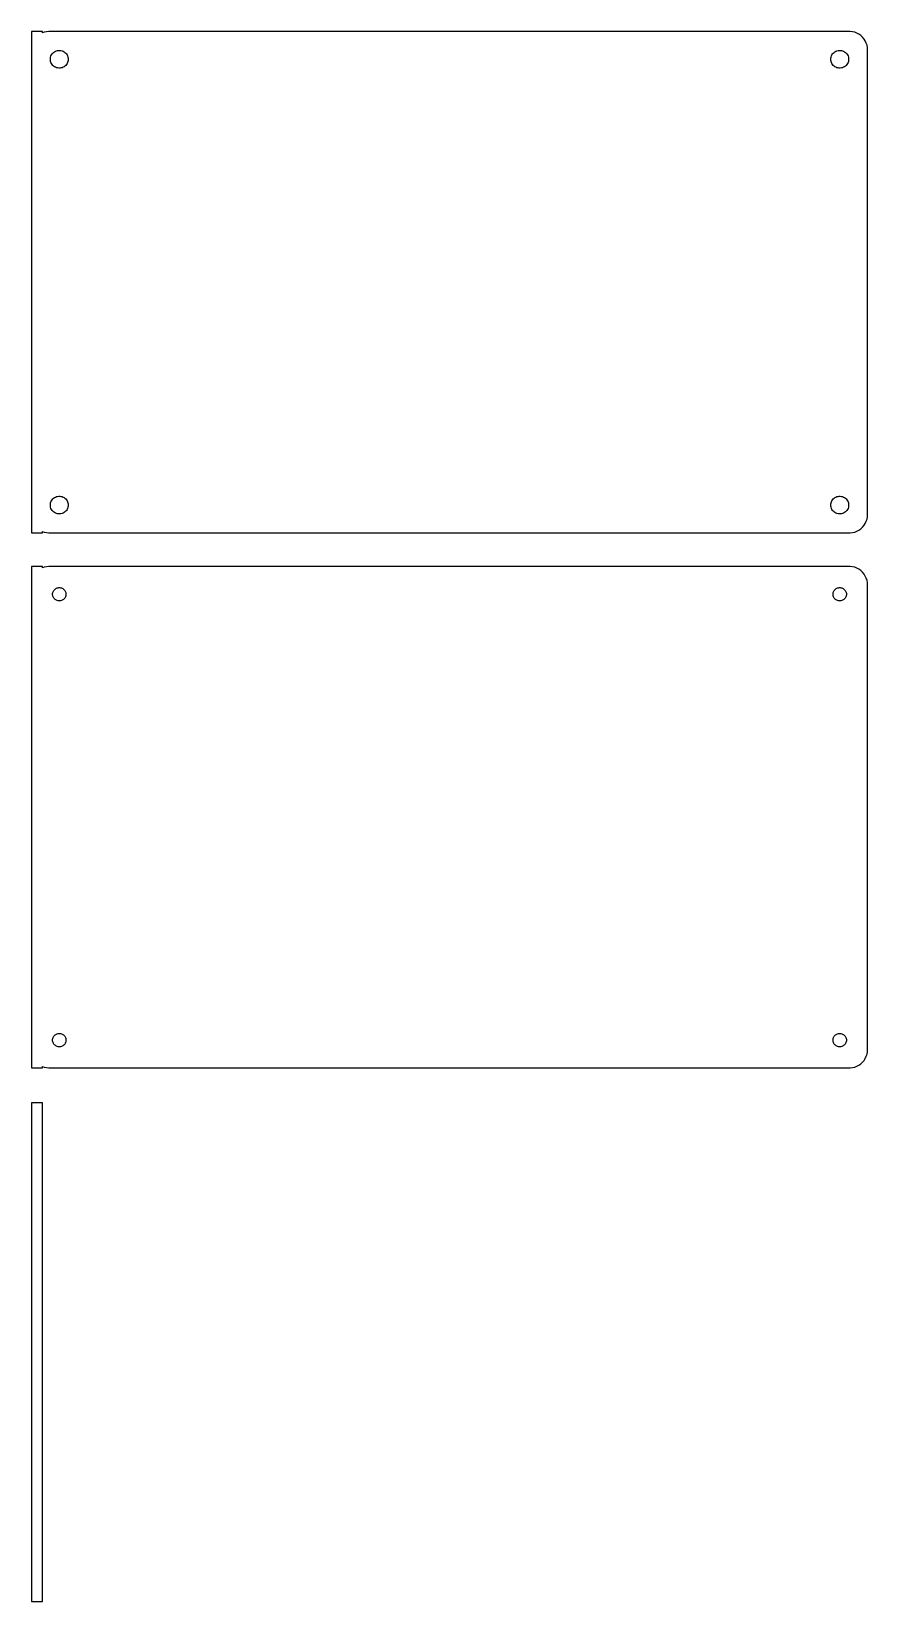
# Model space of a CAD drawing. Header units: metres. Extents: x -112 to 112, y -67 to 355.
import ezdxf

# ---------------------------------------------------------------- set-up
doc = ezdxf.new("R2010")
doc.units = ezdxf.units.M

msp = doc.modelspace()

# ---------------------------------------------------------------- linework, layer by layer
for p, q in [((-109.5, 355.49), (-112.5, 355.49)), ((-112.5, 355.49), (-112.5, 220.51)), ((-109.5, 355.075), (-109.5, 355.49)), ((-109.045, 355.255), (-109.5, 355.075)), ((-108.437, 355.411), (-109.045, 355.255)), ((-107.814, 355.49), (-108.437, 355.411)), ((107.814, 355.49), (-107.814, 355.49)), ((108.437, 355.411), (107.814, 355.49)), ((109.045, 355.255), (108.437, 355.411)), ((109.629, 355.024), (109.045, 355.255)), ((110.179, 354.722), (109.629, 355.024)), ((110.687, 354.353), (110.179, 354.722)), ((111.145, 353.923), (110.687, 354.353)), ((111.545, 353.439), (111.145, 353.923)), ((111.882, 352.909), (111.545, 353.439)), ((112.149, 352.341), (111.882, 352.909)), ((112.343, 351.743), (112.149, 352.341)), ((112.461, 351.127), (112.343, 351.743)), ((112.5, 350.5), (112.461, 351.127)), ((-107.4, 348), (-107.381, 348.301)), ((-107.381, 347.699), (-107.4, 348)), ((-107.381, 348.301), (-107.325, 348.597)), ((-107.325, 347.403), (-107.381, 347.699)), ((-107.325, 348.597), (-107.231, 348.883)), ((-107.231, 347.117), (-107.325, 347.403)), ((-107.231, 348.883), (-107.103, 349.156)), ((-107.103, 346.844), (-107.231, 347.117)), ((-107.103, 349.156), (-106.942, 349.411)), ((-106.942, 346.589), (-107.103, 346.844)), ((-106.942, 349.411), (-106.75, 349.643)), ((-106.75, 346.357), (-106.942, 346.589)), ((-106.75, 349.643), (-106.53, 349.849)), ((-106.53, 349.849), (-106.286, 350.026)), ((-106.286, 350.026), (-106.022, 350.172)), ((-106.022, 350.172), (-105.742, 350.283)), ((-105.742, 350.283), (-105.45, 350.357)), ((-105.45, 350.357), (-105.151, 350.395)), ((-105.151, 350.395), (-104.849, 350.395)), ((-104.849, 350.395), (-104.55, 350.357)), ((-104.55, 350.357), (-104.258, 350.283)), ((-104.258, 350.283), (-103.978, 350.172)), ((-103.978, 350.172), (-103.714, 350.026)), ((-103.714, 350.026), (-103.47, 349.849)), ((-103.47, 349.849), (-103.25, 349.643)), ((-103.25, 349.643), (-103.058, 349.411)), ((-103.058, 346.589), (-103.25, 346.357)), ((-103.058, 349.411), (-102.897, 349.156)), ((-102.897, 346.844), (-103.058, 346.589)), ((-102.897, 349.156), (-102.769, 348.883)), ((-102.769, 347.117), (-102.897, 346.844)), ((-102.769, 348.883), (-102.675, 348.597)), ((-102.675, 347.403), (-102.769, 347.117)), ((-102.675, 348.597), (-102.619, 348.301)), ((-102.619, 347.699), (-102.675, 347.403)), ((-102.619, 348.301), (-102.6, 348)), ((-102.6, 348), (-102.619, 347.699)), ((102.6, 348), (102.619, 348.301)), ((102.619, 347.699), (102.6, 348)), ((102.619, 348.301), (102.675, 348.597)), ((102.675, 347.403), (102.619, 347.699)), ((102.675, 348.597), (102.769, 348.883)), ((102.769, 347.117), (102.675, 347.403)), ((102.769, 348.883), (102.897, 349.156)), ((102.897, 346.844), (102.769, 347.117)), ((102.897, 349.156), (103.058, 349.411)), ((103.058, 346.589), (102.897, 346.844)), ((103.058, 349.411), (103.25, 349.643)), ((103.25, 346.357), (103.058, 346.589)), ((103.25, 349.643), (103.47, 349.849)), ((103.47, 349.849), (103.714, 350.026)), ((103.714, 350.026), (103.978, 350.172)), ((103.978, 350.172), (104.258, 350.283)), ((104.258, 350.283), (104.55, 350.357)), ((104.55, 350.357), (104.849, 350.395)), ((104.849, 350.395), (105.151, 350.395)), ((105.151, 350.395), (105.45, 350.357)), ((105.45, 350.357), (105.742, 350.283)), ((105.742, 350.283), (106.022, 350.172)), ((106.022, 350.172), (106.286, 350.026)), ((106.286, 350.026), (106.53, 349.849)), ((106.53, 349.849), (106.75, 349.643)), ((106.75, 349.643), (106.942, 349.411)), ((106.942, 346.589), (106.75, 346.357)), ((106.942, 349.411), (107.103, 349.156)), ((107.103, 346.844), (106.942, 346.589)), ((107.103, 349.156), (107.231, 348.883)), ((107.231, 347.117), (107.103, 346.844)), ((107.231, 348.883), (107.325, 348.597)), ((107.325, 347.403), (107.231, 347.117)), ((107.325, 348.597), (107.381, 348.301)), ((107.381, 347.699), (107.325, 347.403)), ((107.381, 348.301), (107.4, 348)), ((107.4, 348), (107.381, 347.699)), ((112.5, 225.5), (112.5, 350.5)), ((-106.53, 346.151), (-106.75, 346.357)), ((-106.286, 345.974), (-106.53, 346.151)), ((-106.022, 345.828), (-106.286, 345.974)), ((-105.742, 345.717), (-106.022, 345.828)), ((-105.45, 345.643), (-105.742, 345.717)), ((-105.151, 345.605), (-105.45, 345.643)), ((-104.849, 345.605), (-105.151, 345.605)), ((-104.55, 345.643), (-104.849, 345.605)), ((-104.258, 345.717), (-104.55, 345.643)), ((-103.978, 345.828), (-104.258, 345.717)), ((-103.714, 345.974), (-103.978, 345.828)), ((-103.47, 346.151), (-103.714, 345.974)), ((-103.25, 346.357), (-103.47, 346.151)), ((103.47, 346.151), (103.25, 346.357)), ((103.714, 345.974), (103.47, 346.151)), ((103.978, 345.828), (103.714, 345.974)), ((104.258, 345.717), (103.978, 345.828)), ((104.55, 345.643), (104.258, 345.717)), ((104.849, 345.605), (104.55, 345.643)), ((105.151, 345.605), (104.849, 345.605)), ((105.45, 345.643), (105.151, 345.605)), ((105.742, 345.717), (105.45, 345.643)), ((106.022, 345.828), (105.742, 345.717)), ((106.286, 345.974), (106.022, 345.828)), ((106.53, 346.151), (106.286, 345.974)), ((106.75, 346.357), (106.53, 346.151)), ((-107.4, 228), (-107.381, 228.301)), ((-107.381, 228.301), (-107.325, 228.597)), ((-107.325, 228.597), (-107.231, 228.883)), ((-107.231, 228.883), (-107.103, 229.156)), ((-107.103, 229.156), (-106.942, 229.411)), ((-106.942, 229.411), (-106.75, 229.643)), ((-106.75, 229.643), (-106.53, 229.849)), ((-106.53, 229.849), (-106.286, 230.026)), ((-106.286, 230.026), (-106.022, 230.172)), ((-106.022, 230.172), (-105.742, 230.283)), ((-105.742, 230.283), (-105.45, 230.357)), ((-105.45, 230.357), (-105.151, 230.395)), ((-105.151, 230.395), (-104.849, 230.395)), ((-104.849, 230.395), (-104.55, 230.357)), ((-104.55, 230.357), (-104.258, 230.283)), ((-104.258, 230.283), (-103.978, 230.172)), ((-103.978, 230.172), (-103.714, 230.026)), ((-103.714, 230.026), (-103.47, 229.849)), ((-103.47, 229.849), (-103.25, 229.643)), ((-103.25, 229.643), (-103.058, 229.411)), ((-103.058, 229.411), (-102.897, 229.156)), ((-102.897, 229.156), (-102.769, 228.883)), ((-102.769, 228.883), (-102.675, 228.597)), ((-102.675, 228.597), (-102.619, 228.301)), ((-102.619, 228.301), (-102.6, 228)), ((102.6, 228), (102.619, 228.301)), ((102.619, 228.301), (102.675, 228.597)), ((102.675, 228.597), (102.769, 228.883)), ((102.769, 228.883), (102.897, 229.156)), ((102.897, 229.156), (103.058, 229.411)), ((103.058, 229.411), (103.25, 229.643)), ((103.25, 229.643), (103.47, 229.849)), ((103.47, 229.849), (103.714, 230.026)), ((103.714, 230.026), (103.978, 230.172)), ((103.978, 230.172), (104.258, 230.283)), ((104.258, 230.283), (104.55, 230.357)), ((104.55, 230.357), (104.849, 230.395)), ((104.849, 230.395), (105.151, 230.395)), ((105.151, 230.395), (105.45, 230.357)), ((105.45, 230.357), (105.742, 230.283)), ((105.742, 230.283), (106.022, 230.172)), ((106.022, 230.172), (106.286, 230.026)), ((106.286, 230.026), (106.53, 229.849)), ((106.53, 229.849), (106.75, 229.643)), ((106.75, 229.643), (106.942, 229.411)), ((106.942, 229.411), (107.103, 229.156)), ((107.103, 229.156), (107.231, 228.883)), ((107.231, 228.883), (107.325, 228.597)), ((107.325, 228.597), (107.381, 228.301)), ((107.381, 228.301), (107.4, 228)), ((-107.381, 227.699), (-107.4, 228)), ((-107.325, 227.403), (-107.381, 227.699)), ((-107.231, 227.117), (-107.325, 227.403)), ((-107.103, 226.844), (-107.231, 227.117)), ((-106.942, 226.589), (-107.103, 226.844)), ((-106.75, 226.357), (-106.942, 226.589)), ((-106.53, 226.151), (-106.75, 226.357)), ((-106.286, 225.974), (-106.53, 226.151)), ((-106.022, 225.828), (-106.286, 225.974)), ((-105.742, 225.717), (-106.022, 225.828)), ((-105.45, 225.643), (-105.742, 225.717)), ((-105.151, 225.605), (-105.45, 225.643)), ((-104.849, 225.605), (-105.151, 225.605)), ((-104.55, 225.643), (-104.849, 225.605)), ((-104.258, 225.717), (-104.55, 225.643)), ((-103.978, 225.828), (-104.258, 225.717)), ((-103.714, 225.974), (-103.978, 225.828)), ((-103.47, 226.151), (-103.714, 225.974)), ((-103.25, 226.357), (-103.47, 226.151)), ((-103.058, 226.589), (-103.25, 226.357)), ((-102.897, 226.844), (-103.058, 226.589)), ((-102.769, 227.117), (-102.897, 226.844)), ((-102.675, 227.403), (-102.769, 227.117)), ((-102.619, 227.699), (-102.675, 227.403)), ((-102.6, 228), (-102.619, 227.699)), ((102.619, 227.699), (102.6, 228)), ((102.675, 227.403), (102.619, 227.699)), ((102.769, 227.117), (102.675, 227.403)), ((102.897, 226.844), (102.769, 227.117)), ((103.058, 226.589), (102.897, 226.844)), ((103.25, 226.357), (103.058, 226.589)), ((103.47, 226.151), (103.25, 226.357)), ((103.714, 225.974), (103.47, 226.151)), ((103.978, 225.828), (103.714, 225.974)), ((104.258, 225.717), (103.978, 225.828)), ((104.55, 225.643), (104.258, 225.717)), ((104.849, 225.605), (104.55, 225.643)), ((105.151, 225.605), (104.849, 225.605)), ((105.45, 225.643), (105.151, 225.605)), ((105.742, 225.717), (105.45, 225.643)), ((106.022, 225.828), (105.742, 225.717)), ((106.286, 225.974), (106.022, 225.828)), ((106.53, 226.151), (106.286, 225.974)), ((106.75, 226.357), (106.53, 226.151)), ((106.942, 226.589), (106.75, 226.357)), ((107.103, 226.844), (106.942, 226.589)), ((107.231, 227.117), (107.103, 226.844)), ((107.325, 227.403), (107.231, 227.117)), ((107.381, 227.699), (107.325, 227.403)), ((107.4, 228), (107.381, 227.699)), ((112.149, 223.659), (112.343, 224.257)), ((112.343, 224.257), (112.461, 224.873)), ((112.461, 224.873), (112.5, 225.5)), ((-112.5, 220.51), (-109.5, 220.51)), ((-109.5, 220.925), (-109.045, 220.745)), ((-109.5, 220.51), (-109.5, 220.925)), ((-109.045, 220.745), (-108.437, 220.589)), ((-108.437, 220.589), (-107.814, 220.51)), ((-107.814, 220.51), (107.814, 220.51)), ((107.814, 220.51), (108.437, 220.589)), ((108.437, 220.589), (109.045, 220.745)), ((109.045, 220.745), (109.629, 220.976)), ((109.629, 220.976), (110.179, 221.278)), ((110.179, 221.278), (110.687, 221.647)), ((110.687, 221.647), (111.145, 222.077)), ((111.145, 222.077), (111.545, 222.561)), ((111.545, 222.561), (111.882, 223.091)), ((111.882, 223.091), (112.149, 223.659)), ((-109.5, 211.49), (-112.5, 211.49)), ((-112.5, 211.49), (-112.5, 76.5099)), ((-109.5, 211.075), (-109.5, 211.49)), ((-108.437, 211.411), (-109.045, 211.255)), ((-107.814, 211.49), (-108.437, 211.411)), ((107.814, 211.49), (-107.814, 211.49)), ((108.437, 211.411), (107.814, 211.49)), ((109.045, 211.255), (108.437, 211.411)), ((-109.045, 211.255), (-109.5, 211.075)), ((109.629, 211.024), (109.045, 211.255)), ((110.179, 210.722), (109.629, 211.024)), ((110.687, 210.353), (110.179, 210.722)), ((111.145, 209.923), (110.687, 210.353)), ((111.545, 209.439), (111.145, 209.923)), ((111.882, 208.909), (111.545, 209.439)), ((112.149, 208.341), (111.882, 208.909)), ((112.343, 207.743), (112.149, 208.341)), ((112.461, 207.127), (112.343, 207.743)), ((112.5, 206.5), (112.461, 207.127)), ((-106.8, 204), (-106.786, 204.226)), ((-106.786, 203.774), (-106.8, 204)), ((-106.786, 204.226), (-106.743, 204.448)), ((-106.743, 203.552), (-106.786, 203.774)), ((-106.743, 204.448), (-106.674, 204.663)), ((-106.674, 203.337), (-106.743, 203.552)), ((-106.674, 204.663), (-106.577, 204.867)), ((-106.577, 203.133), (-106.674, 203.337)), ((-106.577, 204.867), (-106.456, 205.058)), ((-106.456, 202.942), (-106.577, 203.133)), ((-106.456, 205.058), (-106.312, 205.232)), ((-106.312, 202.768), (-106.456, 202.942)), ((-106.312, 205.232), (-106.147, 205.387)), ((-106.147, 205.387), (-105.964, 205.52)), ((-105.964, 205.52), (-105.766, 205.629)), ((-105.766, 205.629), (-105.556, 205.712)), ((-105.556, 205.712), (-105.337, 205.768)), ((-105.337, 205.768), (-105.113, 205.796)), ((-105.113, 205.796), (-104.887, 205.796)), ((-104.887, 205.796), (-104.663, 205.768)), ((-104.663, 205.768), (-104.444, 205.712)), ((-104.444, 205.712), (-104.234, 205.629)), ((-104.234, 205.629), (-104.036, 205.52)), ((-104.036, 205.52), (-103.853, 205.387)), ((-103.853, 205.387), (-103.688, 205.232)), ((-103.688, 205.232), (-103.544, 205.058)), ((-103.544, 202.942), (-103.688, 202.768)), ((-103.544, 205.058), (-103.423, 204.867)), ((-103.423, 203.133), (-103.544, 202.942)), ((-103.423, 204.867), (-103.326, 204.663)), ((-103.326, 203.337), (-103.423, 203.133)), ((-103.326, 204.663), (-103.257, 204.448)), ((-103.257, 203.552), (-103.326, 203.337)), ((-103.257, 204.448), (-103.214, 204.226)), ((-103.214, 203.774), (-103.257, 203.552)), ((-103.214, 204.226), (-103.2, 204)), ((-103.2, 204), (-103.214, 203.774)), ((103.2, 204), (103.214, 204.226)), ((103.214, 203.774), (103.2, 204)), ((103.214, 204.226), (103.257, 204.448)), ((103.257, 203.552), (103.214, 203.774)), ((103.257, 204.448), (103.326, 204.663)), ((103.326, 203.337), (103.257, 203.552)), ((103.326, 204.663), (103.423, 204.867)), ((103.423, 203.133), (103.326, 203.337)), ((103.423, 204.867), (103.544, 205.058)), ((103.544, 202.942), (103.423, 203.133)), ((103.544, 205.058), (103.688, 205.232)), ((103.688, 202.768), (103.544, 202.942)), ((103.688, 205.232), (103.853, 205.387)), ((103.853, 205.387), (104.036, 205.52)), ((104.036, 205.52), (104.234, 205.629)), ((104.234, 205.629), (104.444, 205.712)), ((104.444, 205.712), (104.663, 205.768)), ((104.663, 205.768), (104.887, 205.796)), ((104.887, 205.796), (105.113, 205.796)), ((105.113, 205.796), (105.337, 205.768)), ((105.337, 205.768), (105.556, 205.712)), ((105.556, 205.712), (105.766, 205.629)), ((105.766, 205.629), (105.964, 205.52)), ((105.964, 205.52), (106.147, 205.387)), ((106.147, 205.387), (106.312, 205.232)), ((106.312, 205.232), (106.456, 205.058)), ((106.456, 202.942), (106.312, 202.768)), ((106.456, 205.058), (106.577, 204.867)), ((106.577, 203.133), (106.456, 202.942)), ((106.577, 204.867), (106.674, 204.663)), ((106.674, 203.337), (106.577, 203.133)), ((106.674, 204.663), (106.743, 204.448)), ((106.743, 203.552), (106.674, 203.337)), ((106.743, 204.448), (106.786, 204.226)), ((106.786, 203.774), (106.743, 203.552)), ((106.786, 204.226), (106.8, 204)), ((106.8, 204), (106.786, 203.774)), ((112.5, 81.5), (112.5, 206.5)), ((-106.147, 202.613), (-106.312, 202.768)), ((-105.964, 202.48), (-106.147, 202.613)), ((-105.766, 202.371), (-105.964, 202.48)), ((-105.556, 202.288), (-105.766, 202.371)), ((-105.337, 202.232), (-105.556, 202.288)), ((-105.113, 202.204), (-105.337, 202.232)), ((-104.887, 202.204), (-105.113, 202.204)), ((-104.663, 202.232), (-104.887, 202.204)), ((-104.444, 202.288), (-104.663, 202.232)), ((-104.234, 202.371), (-104.444, 202.288)), ((-104.036, 202.48), (-104.234, 202.371)), ((-103.853, 202.613), (-104.036, 202.48)), ((-103.688, 202.768), (-103.853, 202.613)), ((103.853, 202.613), (103.688, 202.768)), ((104.036, 202.48), (103.853, 202.613)), ((104.234, 202.371), (104.036, 202.48)), ((104.444, 202.288), (104.234, 202.371)), ((104.663, 202.232), (104.444, 202.288)), ((104.887, 202.204), (104.663, 202.232)), ((105.113, 202.204), (104.887, 202.204)), ((105.337, 202.232), (105.113, 202.204)), ((105.556, 202.288), (105.337, 202.232)), ((105.766, 202.371), (105.556, 202.288)), ((105.964, 202.48), (105.766, 202.371)), ((106.147, 202.613), (105.964, 202.48)), ((106.312, 202.768), (106.147, 202.613)), ((-106.743, 84.4476), (-106.674, 84.6626)), ((-106.674, 84.6626), (-106.577, 84.8672)), ((-106.577, 84.8672), (-106.456, 85.058)), ((-106.456, 85.058), (-106.312, 85.2322)), ((-106.312, 85.2322), (-106.147, 85.3869)), ((-106.147, 85.3869), (-105.964, 85.5198)), ((-105.964, 85.5198), (-105.766, 85.6287)), ((-105.766, 85.6287), (-105.556, 85.7119)), ((-105.556, 85.7119), (-105.337, 85.7681)), ((-105.337, 85.7681), (-105.113, 85.7964)), ((-105.113, 85.7964), (-104.887, 85.7964)), ((-104.887, 85.7964), (-104.663, 85.7681)), ((-104.663, 85.7681), (-104.444, 85.7119)), ((-104.444, 85.7119), (-104.234, 85.6287)), ((-104.234, 85.6287), (-104.036, 85.5198)), ((-104.036, 85.5198), (-103.853, 85.3869)), ((-103.853, 85.3869), (-103.688, 85.2322)), ((-103.688, 85.2322), (-103.544, 85.058)), ((-103.544, 85.058), (-103.423, 84.8672)), ((-103.423, 84.8672), (-103.326, 84.6626)), ((-103.326, 84.6626), (-103.257, 84.4476)), ((103.257, 84.4476), (103.326, 84.6626)), ((103.326, 84.6626), (103.423, 84.8672)), ((103.423, 84.8672), (103.544, 85.058)), ((103.544, 85.058), (103.688, 85.2322)), ((103.688, 85.2322), (103.853, 85.3869)), ((103.853, 85.3869), (104.036, 85.5198)), ((104.036, 85.5198), (104.234, 85.6287)), ((104.234, 85.6287), (104.444, 85.7119)), ((104.444, 85.7119), (104.663, 85.7681)), ((104.663, 85.7681), (104.887, 85.7964)), ((104.887, 85.7964), (105.113, 85.7964)), ((105.113, 85.7964), (105.337, 85.7681)), ((105.337, 85.7681), (105.556, 85.7119)), ((105.556, 85.7119), (105.766, 85.6287)), ((105.766, 85.6287), (105.964, 85.5198)), ((105.964, 85.5198), (106.147, 85.3869)), ((106.147, 85.3869), (106.312, 85.2322)), ((106.312, 85.2322), (106.456, 85.058)), ((106.456, 85.058), (106.577, 84.8672)), ((106.577, 84.8672), (106.674, 84.6626)), ((106.674, 84.6626), (106.743, 84.4476)), ((-106.8, 84), (-106.786, 84.2256)), ((-106.786, 83.7744), (-106.8, 84)), ((-106.786, 84.2256), (-106.743, 84.4476)), ((-106.743, 83.5524), (-106.786, 83.7744)), ((-106.674, 83.3374), (-106.743, 83.5524)), ((-106.577, 83.1328), (-106.674, 83.3374)), ((-106.456, 82.942), (-106.577, 83.1328)), ((-106.312, 82.7678), (-106.456, 82.942)), ((-106.147, 82.6131), (-106.312, 82.7678)), ((-105.964, 82.4802), (-106.147, 82.6131)), ((-105.766, 82.3713), (-105.964, 82.4802)), ((-105.556, 82.2881), (-105.766, 82.3713)), ((-105.337, 82.2319), (-105.556, 82.2881)), ((-105.113, 82.2036), (-105.337, 82.2319)), ((-104.887, 82.2036), (-105.113, 82.2036)), ((-104.663, 82.2319), (-104.887, 82.2036)), ((-104.444, 82.2881), (-104.663, 82.2319)), ((-104.234, 82.3713), (-104.444, 82.2881)), ((-104.036, 82.4802), (-104.234, 82.3713)), ((-103.853, 82.6131), (-104.036, 82.4802)), ((-103.688, 82.7678), (-103.853, 82.6131)), ((-103.544, 82.942), (-103.688, 82.7678)), ((-103.423, 83.1328), (-103.544, 82.942)), ((-103.326, 83.3374), (-103.423, 83.1328)), ((-103.257, 83.5524), (-103.326, 83.3374)), ((-103.257, 84.4476), (-103.214, 84.2256)), ((-103.214, 83.7744), (-103.257, 83.5524)), ((-103.214, 84.2256), (-103.2, 84)), ((-103.2, 84), (-103.214, 83.7744)), ((103.2, 84), (103.214, 84.2256)), ((103.214, 83.7744), (103.2, 84)), ((103.214, 84.2256), (103.257, 84.4476)), ((103.257, 83.5524), (103.214, 83.7744)), ((103.326, 83.3374), (103.257, 83.5524)), ((103.423, 83.1328), (103.326, 83.3374)), ((103.544, 82.942), (103.423, 83.1328)), ((103.688, 82.7678), (103.544, 82.942)), ((103.853, 82.6131), (103.688, 82.7678)), ((104.036, 82.4802), (103.853, 82.6131)), ((104.234, 82.3713), (104.036, 82.4802)), ((104.444, 82.2881), (104.234, 82.3713)), ((104.663, 82.2319), (104.444, 82.2881)), ((104.887, 82.2036), (104.663, 82.2319)), ((105.113, 82.2036), (104.887, 82.2036)), ((105.337, 82.2319), (105.113, 82.2036)), ((105.556, 82.2881), (105.337, 82.2319)), ((105.766, 82.3713), (105.556, 82.2881)), ((105.964, 82.4802), (105.766, 82.3713)), ((106.147, 82.6131), (105.964, 82.4802)), ((106.312, 82.7678), (106.147, 82.6131)), ((106.456, 82.942), (106.312, 82.7678)), ((106.577, 83.1328), (106.456, 82.942)), ((106.674, 83.3374), (106.577, 83.1328)), ((106.743, 83.5524), (106.674, 83.3374)), ((106.743, 84.4476), (106.786, 84.2256)), ((106.786, 83.7744), (106.743, 83.5524)), ((106.786, 84.2256), (106.8, 84)), ((106.8, 84), (106.786, 83.7744)), ((112.343, 80.2566), (112.461, 80.8733)), ((112.461, 80.8733), (112.5, 81.5)), ((-112.5, 76.5099), (-109.5, 76.5099)), ((-109.5, 76.9248), (-109.045, 76.7447)), ((-109.5, 76.5099), (-109.5, 76.9248)), ((-109.045, 76.7447), (-108.437, 76.5886)), ((-108.437, 76.5886), (-107.814, 76.5099)), ((-107.814, 76.5099), (107.814, 76.5099)), ((107.814, 76.5099), (108.437, 76.5886)), ((108.437, 76.5886), (109.045, 76.7447)), ((109.045, 76.7447), (109.629, 76.9759)), ((109.629, 76.9759), (110.179, 77.2784)), ((110.179, 77.2784), (110.687, 77.6474)), ((110.687, 77.6474), (111.145, 78.0773)), ((111.145, 78.0773), (111.545, 78.5611)), ((111.545, 78.5611), (111.882, 79.0912)), ((111.882, 79.0912), (112.149, 79.6594)), ((112.149, 79.6594), (112.343, 80.2566)), ((-109.5, 67.1148), (-112.5, 67.1148)), ((-112.5, 67.1148), (-112.5, -67.1148)), ((-109.5, -67.1148), (-109.5, 67.1148)), ((-112.5, -67.1148), (-109.5, -67.1148))]:
    msp.add_line(p, q)

doc.saveas('drawing.dxf')
